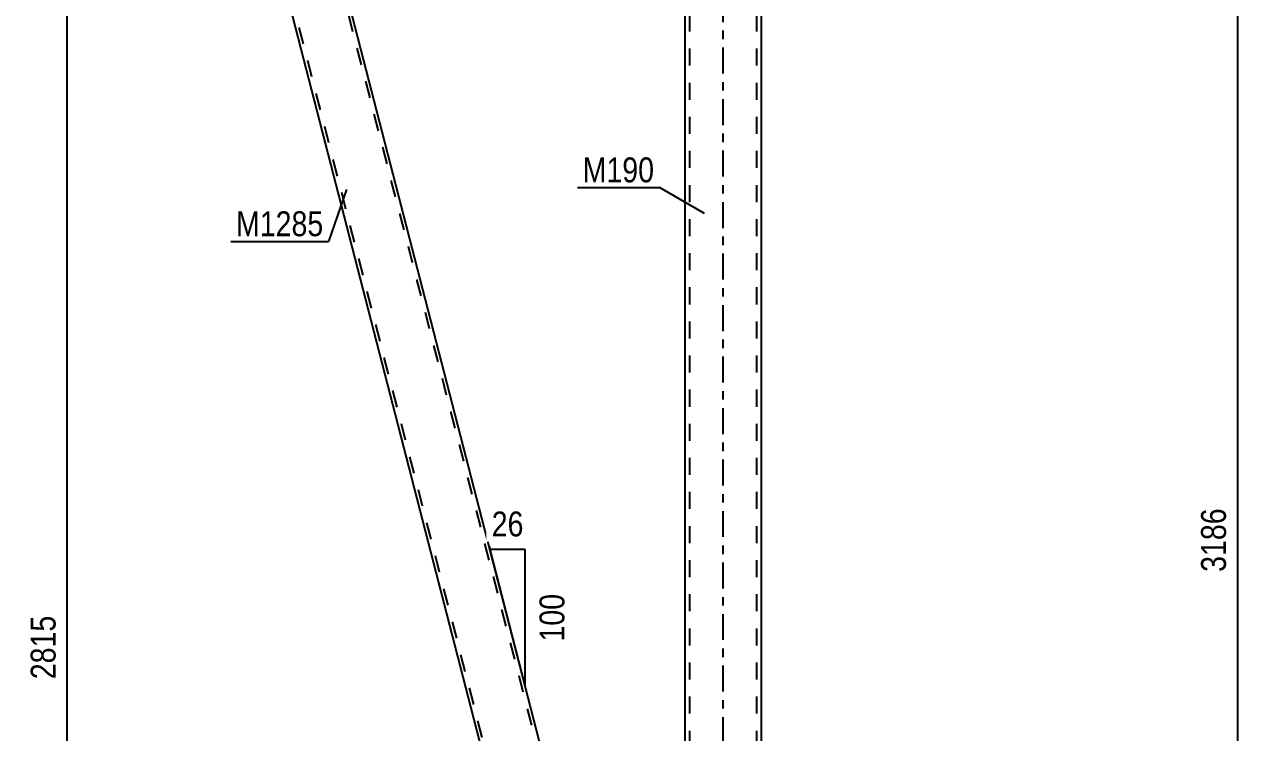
# Model space of a CAD drawing. Header units: millimetres. Extents: x -167 to 1022, y -666 to 175.
# Drawn here: x -12.6 to 126.9, y -507 to -425.6 of the extents above; entities that cross this region are included whole.
import ezdxf

# ---------------------------------------------------------------- set-up
doc = ezdxf.new("R2010")
doc.units = ezdxf.units.MM
doc.linetypes.add('DXK_LINE_DOT2', pattern=[3.9198, 1.9599, -1.9599])
doc.linetypes.add('DXK_LINE_DOT3', pattern=[5.9187, 2.979, -0.9799, 0.9799, -0.9799])
doc.styles.add('Arial Narrow', font='ARIALN.TTF', dxfattribs={"height": 0.2})

# ---------------------------------------------------------------- blocks, each defined once
blk = doc.blocks.new('Part-389677493-45068 - 45052')
at = {"color": 7, "linetype": 'DXK_LINE_DOT2'}
for p, q in [((63.91, -591.08), (63.91, -398.41)), ((71.64, -591.08), (71.64, -398.41))]:
    blk.add_line(p, q, dxfattribs=at)
at = {"color": 7, "linetype": 'DXK_LINE_DOT3'}
blk.add_line((67.77, -591.08), (67.77, -398.41), dxfattribs=at)
at = {"color": 2, "linetype": 'Continuous'}
for p, q in [((63.37, -571.25), (63.37, -418.24)), ((72.17, -571.25), (72.17, -418.24))]:
    blk.add_line(p, q, dxfattribs=at)
blk = doc.blocks.new('Part-389677493-63100 - 45052')
at = {"color": 2, "linetype": 'Continuous'}
for p, q in [((19.05, -401.1), (13.52, -403.12)), ((63.37, -572.9), (19.05, -401.1)), ((12.82, -403.37), (13.52, -403.12)), ((12.76, -403.39), (12.82, -403.37)), ((61.18, -591.08), (12.76, -403.39)), ((61.18, -591.08), (62.71, -591.08))]:
    blk.add_line(p, q, dxfattribs=at)
at = {"color": 7, "linetype": 'DXK_LINE_DOT2'}
for p, q in [((63.37, -574.5), (18.68, -401.24)), ((19, -401.12), (19.05, -401.1)), ((12.98, -403.31), (13.52, -403.12)), ((13.17, -403.25), (13.14, -403.26)), ((13.14, -403.26), (13.17, -403.25)), ((13.23, -403.22), (13.17, -403.25)), ((61.59, -591.08), (13.14, -403.26)), ((63.37, -591.08), (63.37, -572.9)), ((62.71, -591.08), (63.37, -591.08))]:
    blk.add_line(p, q, dxfattribs=at)
blk = doc.blocks.new('StraightDimension-389677493-49614 - 45052')
at = {"color": 7, "linetype": 'Continuous'}
blk.add_line((126.92, -591.08), (126.92, -378.7), dxfattribs=at)
at = {"color": 0}
blk.add_wipeout([(126.17, -480.63), (121.97, -480.63), (121.97, -489.15), (126.17, -489.15)], dxfattribs=at)
at = {"color": 3, "style": 'Arial Narrow'}
blk.add_text('3186', height=2.863, rotation=90.0002, dxfattribs=at).set_placement((125.57, -488.55))
blk = doc.blocks.new('AngleDimension-389677493-67961 - 45052')
at = {"color": 7, "linetype": 'Continuous'}
for p, q in [((40.86, -485.64), (40.95, -485.98)), ((45, -485.98), (40.95, -485.98)), ((45, -501.66), (40.95, -485.98)), ((45, -501.66), (45, -485.98))]:
    blk.add_line(p, q, dxfattribs=at)
at = {"color": 0}
blk.add_wipeout([(50.1, -490.48), (45.9, -490.48), (45.9, -497.16), (50.1, -497.16)], dxfattribs=at)
at = {"color": 3, "style": 'Arial Narrow'}
blk.add_text('100', height=2.863, rotation=90.0002, dxfattribs=at).set_placement((49.5, -496.56))
at = {"color": 0}
blk.add_wipeout([(45.4, -485.08), (45.4, -480.88), (40.54, -480.88), (40.54, -485.08)], dxfattribs=at)
at = {"color": 3, "style": 'Arial Narrow'}
blk.add_text('26', height=2.863, dxfattribs=at).set_placement((41.14, -484.48))
blk = doc.blocks.new('StraightDimension-389677493-76611 - 45052')
at = {"color": 7, "linetype": 'Continuous'}
for p, q in [((-7.06, -404.89), (-8.26, -401.89)), ((11.76, -403.39), (-10.51, -403.39)), ((-7.66, -591.08), (-7.66, -403.39)), ((-8.26, -589.58), (-7.06, -592.58)), ((60.18, -591.08), (-10.51, -591.08))]:
    blk.add_line(p, q, dxfattribs=at)
at = {"color": 0}
blk.add_wipeout([(-8.41, -492.98), (-12.61, -492.98), (-12.61, -501.49), (-8.41, -501.49)], dxfattribs=at)
at = {"color": 3, "style": 'Arial Narrow'}
blk.add_text('2815', height=2.863, rotation=90.0002, dxfattribs=at).set_placement((-9.01, -500.89))
blk = doc.blocks.new('Mark-389677493-49476 - 45052')
at = {"color": 0}
blk.add_wipeout([(59.83, -443.78), (59.83, -440.78), (51.6, -440.78), (51.6, -443.78)], dxfattribs=at)
blk.add_wipeout([(59.83, -443.78), (59.83, -440.78), (51.6, -440.78), (51.6, -443.78)], dxfattribs=at)
at = {"color": 30, "linetype": 'Continuous'}
for p in [(51, -444.38), (65.62, -447.38)]:
    blk.add_line(p, (60.43, -444.38), dxfattribs=at)
at = {"color": 3, "style": 'Arial Narrow'}
blk.add_text('M190', height=2.863, dxfattribs=at).set_placement((51.6, -443.78))
blk = doc.blocks.new('Mark-389677493-67923 - 45052')
at = {"color": 0}
blk.add_wipeout([(21.79, -449.97), (21.79, -446.97), (11.74, -446.97), (11.74, -449.97)], dxfattribs=at)
blk.add_wipeout([(21.79, -449.97), (21.79, -446.97), (11.74, -446.97), (11.74, -449.97)], dxfattribs=at)
at = {"color": 30, "linetype": 'Continuous'}
for p in [(24.45, -444.6), (11.14, -450.57)]:
    blk.add_line(p, (22.39, -450.57), dxfattribs=at)
at = {"color": 3, "style": 'Arial Narrow'}
blk.add_text('M1285', height=2.863, dxfattribs=at).set_placement((11.74, -449.97))

msp = doc.modelspace()

# ---------------------------------------------------------------- block references
for name in ['StraightDimension-389677493-49614 - 45052', 'Part-389677493-45068 - 45052', 'Part-389677493-63100 - 45052']:
    msp.add_blockref(name, (0, 0))

# ---------------------------------------------------------------- next in the draw order: block references
msp.add_blockref('AngleDimension-389677493-67961 - 45052', (0, 0))

# ---------------------------------------------------------------- next in the draw order: block references
msp.add_blockref('StraightDimension-389677493-76611 - 45052', (0, 0))

# ---------------------------------------------------------------- next in the draw order: block references
for name in ['Mark-389677493-49476 - 45052', 'Mark-389677493-67923 - 45052']:
    msp.add_blockref(name, (0, 0))

doc.saveas('drawing.dxf')
